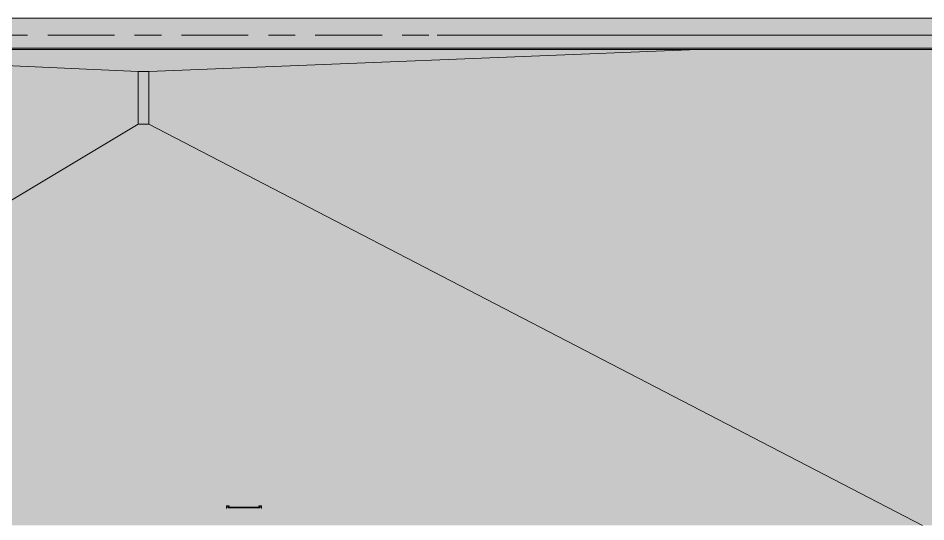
# Model space of a CAD drawing. Header units: millimetres. Extents: x 957 to 217451, y -8553 to 29000.
# Drawn here: x 101901 to 123451, y 15442 to 27400 of the extents above; entities that cross this region are included whole.
import ezdxf

# ---------------------------------------------------------------- set-up
doc = ezdxf.new("R2010")
doc.units = ezdxf.units.MM
doc.linetypes.add('Осевая', pattern=[3175, 635, -476.25, 1587.5, -476.25])
for name, color, linetype, lineweight in [('A-DETL-2', 7, 'Continuous', 5), ('A-GENM-2', 7, 'Continuous', 5), ('Оси', 7, 'Continuous', 9), ('Оси-2', 7, 'Осевая', 9)]:
    doc.layers.add(name, color=color, linetype=linetype, lineweight=lineweight)
doc.layers.add('A-DETL-GENF-3', color=7, linetype='Continuous', lineweight=9, true_color=0xc0c0c0, transparency=0.4)
doc.layers.add('A-FLOR-1', color=7, linetype='Continuous', lineweight=5, true_color=0xb7b7b7)
doc.layers.add('A-GENM-3', color=7, linetype='Continuous', lineweight=5, true_color=0x737373)

# ---------------------------------------------------------------- blocks, each defined once
blk = doc.blocks.new('парапет1 - парапет-18629556-3_2_1_птичка')
at = {"layer": 'A-GENM-2'}
blk.add_line((-2411, 27400), (33928, 27400), dxfattribs=at)
at = {"layer": 'A-GENM-3'}
for p, q in [((33219, 26691), (-1702, 26691)), ((-1665, 26654), (33182, 26654))]:
    blk.add_line(p, q, dxfattribs=at)
blk = doc.blocks.new('ОМ_Арматурный стержень_Форма 1 - ОМ_Арматурный стержень_Форма 1-22194821-3_2_1_птичка')
at = {"layer": 'A-GENM-3'}
for p, q in [((17206, 15793), (16438, 15793)), ((16438, 15784), (16438, 15793)), ((16438, 15775), (16438, 15784)), ((16438, 15775), (17206, 15775)), ((17206, 15793), (17206, 15784)), ((17206, 15784), (17206, 15775))]:
    blk.add_line(p, q, dxfattribs=at)
blk = doc.blocks.new('ОМ_Уголок_ГОСТ 8509-93 - ОМ_Уголок_ГОСТ 8509-93-22194824-3_2_1_птичка')
at = {"layer": 'A-GENM-3'}
for p, q in [((16404, 15821), (16404, 15758)), ((16467, 15821), (16404, 15821)), ((16404, 15758), (16410, 15758)), ((16410, 15758), (16410, 15815)), ((16410, 15815), (16467, 15815)), ((16467, 15815), (16467, 15821))]:
    blk.add_line(p, q, dxfattribs=at)
blk = doc.blocks.new('ОМ_Уголок_ГОСТ 8509-93 - ОМ_Уголок_ГОСТ 8509-93-V259-3_2_1_птичка')
at = {"layer": 'A-GENM-3'}
for p, q in [((17240, 15821), (17177, 15821)), ((17177, 15821), (17177, 15815)), ((17177, 15815), (17234, 15815)), ((17234, 15815), (17234, 15758)), ((17234, 15758), (17240, 15758)), ((17240, 15758), (17240, 15821))]:
    blk.add_line(p, q, dxfattribs=at)

msp = doc.modelspace()

# ---------------------------------------------------------------- hatches: boundary and pattern name
at = {"layer": 'A-DETL-GENF-3'}
msp.add_hatch(color=256, dxfattribs=at).paths.add_polyline_path([(88031.8, 14774.9), (90172.9, 14774.9), (90172.9, 15358), (129200.9, 15358), (129200.9, 23888.3), (124369, 23888.3), (124367, 27398.1), (88031.8, 27398.1), (88031.8, 15270.2)])

# ---------------------------------------------------------------- linework, layer by layer
at = {"layer": 'A-DETL-2'}
msp.add_line((124369, 27398.1), (88031.8, 27398.1), dxfattribs=at)
at = {"layer": 'A-FLOR-1'}
for p, q in [((104750.9, 26130), (93441.1, 26653.6)), ((118037.3, 26653.6), (105000.9, 26130)), ((104750.9, 24880), (104750.9, 26130)), ((105000.9, 26130), (104750.9, 26130)), ((105000.9, 26130), (105000.9, 24880)), ((89082.8, 15518.4), (104750.9, 24880)), ((105000.9, 24880), (104750.9, 24880)), ((123369.1, 15358), (105000.9, 24880))]:
    msp.add_line(p, q, dxfattribs=at)
at = {"layer": 'Оси'}
msp.add_line((111850.9, 27000), (124350.9, 27000), dxfattribs=at)
at = {"layer": 'Оси-2'}
msp.add_line((98316.6, 27000), (111850.9, 27000), dxfattribs=at)

# ---------------------------------------------------------------- block references
at = {"layer": 'A-GENM-2'}
msp.add_blockref('парапет1 - парапет-18629556-3_2_1_птичка', (90440.9, 0), dxfattribs=at)
at = {"layer": 'A-GENM-3'}
for name in ['ОМ_Уголок_ГОСТ 8509-93 - ОМ_Уголок_ГОСТ 8509-93-22194824-3_2_1_птичка', 'ОМ_Арматурный стержень_Форма 1 - ОМ_Арматурный стержень_Форма 1-22194821-3_2_1_птичка', 'ОМ_Уголок_ГОСТ 8509-93 - ОМ_Уголок_ГОСТ 8509-93-V259-3_2_1_птичка']:
    msp.add_blockref(name, (90440.9, 0), dxfattribs=at)

doc.saveas('drawing.dxf')
